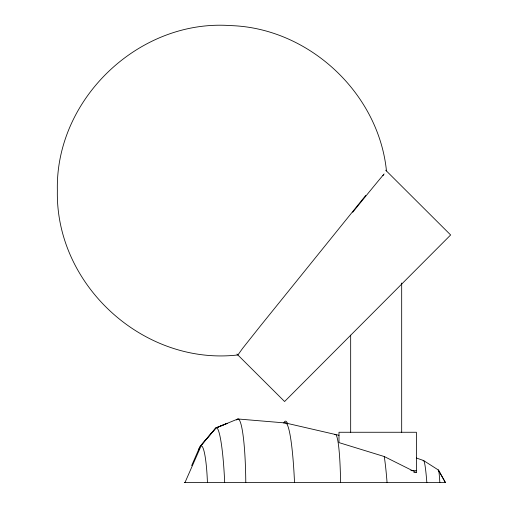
<?xml version="1.0" encoding="UTF-8"?>
<svg xmlns="http://www.w3.org/2000/svg" width="508" height="508" viewBox="0 0 508 508"><rect width="100%" height="100%" fill="white"/><g stroke="black" fill="none" stroke-linecap="round" stroke-linejoin="round"><path stroke-width="0.76" d="M238.017 354.825L242.57 348.431L260.712 325.571L365.716 195.447M191.662 465.62L199.708 447.11M184.944 482.6L201.168 445.719M237.242 419.233L215.843 427.984L200.685 445.865L215.297 428.669A60.414 6.521 88.1 0 1 224.682 482.6M200.196 446.322L215.297 428.669M216.395 427.761L227.165 423.374L215.843 427.984M237.82 354.959C143.713 365.779 55.321 285.242 57.36 190.538C55.194 98.952 139.186 18.961 230.556 25.597L230.588 25.597C308.826 27.953 378.657 93.072 386.467 170.955M410.858 470.656L416.389 470.656M413.842 472.491L416.204 472.491L384.245 456.533L338.988 442.608L338.988 432.264L416.389 432.264L416.389 472.491M184.296 482.6L445.452 482.6L438.321 469.976L423.488 460.496L416.389 458.025M237.928 418.979L285.54 422.98L338.988 435.312M385.648 170.174L450.64 234.969L284.588 401.523L236.944 354.057M445.433 482.6L438.518 470.198M401.682 283.026L401.682 432.264M350.672 335.14L350.672 432.264M283.788 423.056A79.826 8.198 89 0 1 287.757 423.996M352.711 212.261A117.227 1.156 -51.4 0 1 383.407 174.809M384.131 173.946A117.272 1.6 -51.7 0 1 382.924 175.628M198.298 451.523A45.885 6.02 89.4 0 1 207.435 482.6M438.131 470.198A61.665 2.318 89.5 0 1 439.833 482.6M236.531 420.033A70.193 8.09 -89.8 0 1 245.783 482.6M284.905 423.215A79.826 8.198 89 0 1 294.519 482.6M334.728 434.575A81.223 7.061 -88.7 0 1 340.601 482.6M423.113 460.845A72.06 3.873 88.5 0 1 426.847 482.6M384.245 456.533A77.946 6.159 88.4 0 1 387.058 482.6"/></g></svg>
